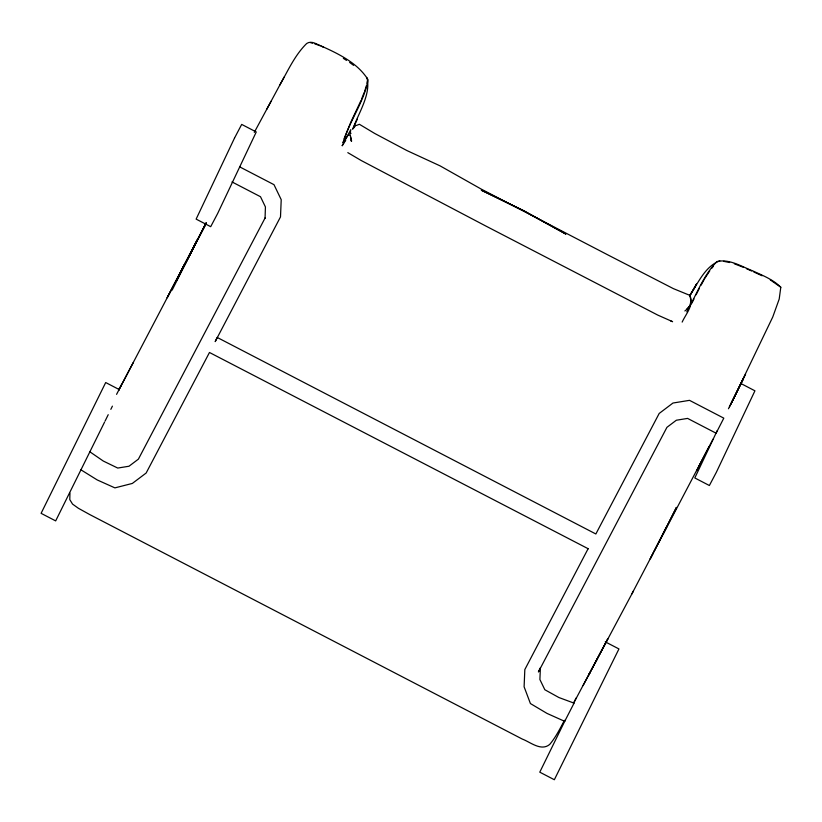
<?xml version="1.0" encoding="UTF-8"?>
<svg xmlns="http://www.w3.org/2000/svg" width="822" height="822" viewBox="0 0 822 822"><rect width="100%" height="100%" fill="white"/><g stroke="black" fill="none" stroke-linecap="round" stroke-linejoin="round"><path stroke-width="1.23" d="M349.823 135.383L350.809 129.619L342.168 145.679M367.002 83.289L367.249 81.357M69.942 493.118L69.788 499.612L72.552 504.102L78.429 508.304L89.69 514.531L522.289 739.07C530.488 742.143 541.061 751.555 549.682 744.455C555.826 737.2 559.998 728.621 564.488 720.308M364.649 91.293L366.499 85.437M343.945 139.062L350.902 121.964L360.971 100.541M343.863 140.716C350.141 119.735 364.259 101.496 368.081 79.785C356.666 61.167 333.938 51.694 314.651 43.093C311.178 41.747 307.49 41.84 305.106 45.097C294.06 56.728 287.495 71.637 279.583 85.406M361.433 99.38L364.187 92.454M353.203 128.211C358.433 113.128 371.534 93.667 366.787 77.432M352.628 129.342L357.426 118.964M717.236 430.584L694.806 477.952L709.376 485.514L716.342 472.301L754.935 390.81L741.249 383.699M265.054 218.436L265.424 206.949L260.502 196.725L231.999 181.929M588.275 548.788L209.476 352.484L146.152 473.02L132.342 483.439L114.905 487.878L97.243 479.956L80.782 469.722M104.548 422.169L55.67 520.901L41.1 513.329L105.699 382.538L119.385 389.649M105.072 421.1L108.216 414.689M110.836 409.346L112.409 406.14M565.063 720.586L539.777 772.166L554.347 779.729L618.945 648.938L605.249 641.838M573.489 703.385L576.119 698.012M745.564 374.246L730.553 404.712M172.127 290.135L206.188 222.7M197.208 239.695L184.57 264.859L206.055 223.009M676.403 507.441L662.83 534.382L676.424 507.41M206.178 223.42L176.206 281.083L193.304 247.792M696.111 294.759L699.337 288.378M731.621 402.605L772.772 316.963L779.205 299.044L780.797 287.258C773.101 279.47 762.662 275.483 752.921 270.962C741.578 266.585 729.474 258.611 716.887 261.581C704.228 274.569 697.57 291.831 689.144 307.582M205.726 224.252L116.57 394.355M691.826 303.205L693.963 299.013M653.469 552.487L650.212 558.878L666.704 526.645L654.004 551.418M728.446 408.76L743.417 378.644L729.453 406.818M713.034 439.174L658.669 542.746M118.574 390.399L133.318 362.523M660.405 539.314L631.851 593.957M184.888 263.574L167.164 297.759L196.818 241.062M696.758 470.605L709.252 446.459L698.751 466.783M118.615 390.203L121.42 384.84M682.157 322.09C685.887 313.891 693.768 305.712 690.172 296.074M265.208 217.758L138.404 459.128L128.992 466.238L117.741 468.057L103.284 461.039L89.968 451.864M588.069 548.798L524.826 669.57L524.107 686.791L530.416 703.55L547.041 713.424L564.704 721.346L574.064 703.139L558.878 697.518L544.832 689.74L539.9 679.517L540.393 667.783L538.41 671.954L666.93 427.337L676.331 420.237L687.593 418.408L716.096 433.204L723.802 418.151L689.504 400.345L672.982 403.027L659.182 413.456L595.858 533.981L217.172 337.431L215.2 341.603L280.497 216.905L281.216 199.684L273.993 184.673L239.695 166.876M583.117 685.527L607.807 638.879L573.499 703.416M180.429 272.195L193.869 246.682L189.091 255.683M597.029 659.285L588.696 675.016L590.093 672.427M595.601 661.957L633.474 590.936M254.275 132.404L284.145 77.032M266.626 109.47L271.106 101.219M701.104 285.142L704.043 279.737M689.75 295.653C697.991 283.323 705.05 266.205 719.815 260.882M686.802 311.774L688.014 309.678M342.271 145.679L345.713 140.315M704.629 278.658L709.735 270.921M342.589 142.545L348.692 134.52M689.555 306.257L686.781 309.216C691.158 306.103 691.579 299.927 689.596 295.262L673.372 288.625L608.516 255.241L481.61 189.307L440.068 165.859L406.972 150.59L374.709 133.462L359.399 124.286L356.45 125.437M711.862 268.178L713.291 266.349M353.275 128.509L355.803 125.417M686.565 309.596L684.88 310.963M723.617 261.314L729.648 262.526M310.603 42.703L312.617 43.227M670.834 321.053L672.602 321.669L657.744 315.083L485.638 225.937L361.228 160.526L347.798 152.635M314.641 43.761L320.148 45.765M734.313 263.78L743.314 267.284M746.458 268.691L751.688 271.024M753.774 271.969L762.128 275.781M321.248 46.166L323.498 47.275M343.339 58.362L346.483 60.386M770.317 279.922L780.797 287.258M349.617 62.421L353.614 65.359M351.056 140.5L351.271 141.23M350.521 136.544L351.641 141.107M350.285 135.404L351.22 140.346M234.517 138.065L196.129 219.114L210.699 226.687L217.666 213.463L256.259 131.972L241.689 124.41L234.517 138.065M696.491 284.145L690.12 295.149L696.491 284.145M524.251 210.915L481.291 190.19L524.004 211.1L565.916 234.116L524.251 210.915M350.429 132.64L350.727 133.472L350.429 132.64"/></g></svg>
